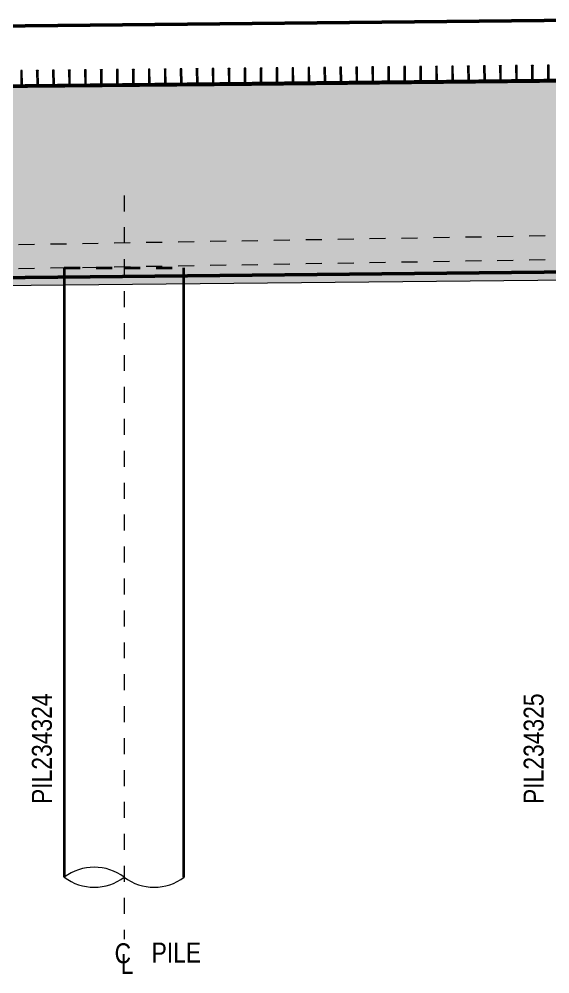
# Model space of a CAD drawing. Header units: metres. Extents: x -1691 to -1609, y 3 to 593.
# Drawn here: x -1638.86 to -1635.54, y 13.39 to 19.37 of the extents above; entities that cross this region are included whole.
import ezdxf

# ---------------------------------------------------------------- set-up
doc = ezdxf.new("R2010")
doc.units = ezdxf.units.M
doc.linetypes.add('JacobsCenter', pattern=[0.015, 0.009, -0.0015, 0.003, -0.0015])
doc.linetypes.add('JacobsDash', pattern=[0.0045, 0.003, -0.0015])
for name, color, linetype, lineweight in [('BRIDGE-ABUTMENT-CONC', 7, 'Continuous', 50), ('BRIDGE-FRAMING-LINE-18-HID', 7, 'JacobsDash', 18), ('D-BDGE', 7, 'Continuous', 13), ('D-BDGE-FLOOR', 7, 'Continuous', 50), ('D-BDGE-FNDN-LINES-18-HID', 7, 'JacobsDash', 18), ('D-BDGE-FNDN-PILE-CONC', 7, 'Continuous', 50), ('D-BDGE-FRAMING', 7, 'Continuous', 50), ('D-BDGE-LINE', 7, 'Continuous', 9), ('D-ENHA-GEN-LINE', 7, 'Continuous', 9), ('D-ENHA-TEXT-TAG', 7, 'Continuous', 18)]:
    doc.layers.add(name, color=color, linetype=linetype, lineweight=lineweight)
doc.styles.add('Arial Narrow_1', font='ARIALN.TTF', dxfattribs={"height": 0.125})

# ---------------------------------------------------------------- blocks, each defined once
blk = doc.blocks.new('01_SFO_FRP_Pile_CastInPlace_CS - CAST-IN-PLACE PILE - 0750-V3-DRG-2871072 - ABUTMENT B CONCRETE ELEVATION')
at = {"layer": 'D-BDGE-FNDN-LINES-18-HID', "lineweight": 35}
for p, q in [((-1680.3536, 17.8103), (-1680.3536, 17.7523)), ((-1680.3536, 17.8103), (-1679.9787, 17.8103)), ((-1680.3536, 17.8103), (-1679.9788, 17.8103)), ((-1679.9787, 17.8103), (-1679.6036, 17.8103)), ((-1679.9786, 17.8103), (-1679.6036, 17.8103)), ((-1679.6036, 17.7598), (-1679.6036, 17.8103))]:
    blk.add_line(p, q, dxfattribs=at)
at = {"layer": 'D-BDGE-FNDN-PILE-CONC', "lineweight": 35}
for p, q in [((-1680.3536, 17.7522), (-1680.3536, 13.9919)), ((-1679.6036, 13.9914), (-1679.6036, 17.7598))]:
    blk.add_line(p, q, dxfattribs=at)
blk = doc.blocks.new('07_STR_DPS_PermadecPanel - 07_STR_DPS_PermadecPanel-5973122-DRG-2871072 - ABUTMENT B CONCRETE ELEVATION')
at = {"layer": 'BRIDGE-FRAMING-LINE-18-HID', "color": 9, "lineweight": 13, "true_color": 0xc3c3c3}
for p, q in [((-1681.1265, 19.0414), (-1681.1165, 19.0415)), ((-1681.1265, 19.0408), (-1681.1265, 19.0414)), ((-1681.1265, 19.0414), (-1681.1265, 19.0408)), ((-1681.1165, 19.0415), (-1681.1165, 19.0409)), ((-1681.1165, 19.0415), (-1681.1165, 19.0409)), ((-1681.0265, 19.0424), (-1681.0165, 19.0425)), ((-1681.0265, 19.0418), (-1681.0265, 19.0424)), ((-1681.0265, 19.0424), (-1681.0265, 19.0418)), ((-1681.0165, 19.0425), (-1681.0165, 19.0419)), ((-1681.0165, 19.0425), (-1681.0165, 19.0419)), ((-1680.9265, 19.0434), (-1680.9165, 19.0435)), ((-1680.9265, 19.0428), (-1680.9265, 19.0434)), ((-1680.9265, 19.0434), (-1680.9265, 19.0428)), ((-1680.9165, 19.0435), (-1680.9165, 19.0429)), ((-1680.9165, 19.0435), (-1680.9165, 19.0429)), ((-1680.8265, 19.0444), (-1680.8165, 19.0445)), ((-1680.8265, 19.0438), (-1680.8265, 19.0444)), ((-1680.8265, 19.0444), (-1680.8265, 19.0438)), ((-1680.8165, 19.0445), (-1680.8166, 19.0439)), ((-1680.8165, 19.0445), (-1680.8165, 19.0439)), ((-1680.7265, 19.0454), (-1680.7266, 19.0448)), ((-1680.7265, 19.0454), (-1680.7165, 19.0455)), ((-1680.7265, 19.0448), (-1680.7265, 19.0454)), ((-1680.7165, 19.0455), (-1680.7166, 19.0449)), ((-1680.7165, 19.0455), (-1680.7165, 19.0449)), ((-1680.6265, 19.0464), (-1680.6266, 19.0458)), ((-1680.6265, 19.0464), (-1680.6165, 19.0465)), ((-1680.6265, 19.0458), (-1680.6265, 19.0464)), ((-1680.6165, 19.0465), (-1680.6166, 19.0459)), ((-1680.6165, 19.0465), (-1680.6165, 19.0459)), ((-1681.1706, 18.9479), (-1681.1256, 18.9484)), ((-1681.1706, 18.9474), (-1681.1706, 18.9479)), ((-1681.1706, 18.9479), (-1681.1706, 18.9475)), ((-1680.5705, 18.9479), (-1681.1705, 18.9419)), ((-1681.1156, 18.9485), (-1681.0256, 18.9494)), ((-1681.0156, 18.9495), (-1680.9256, 18.9504)), ((-1680.9156, 18.9505), (-1680.8256, 18.9514)), ((-1680.8156, 18.9515), (-1680.7256, 18.9524)), ((-1680.7156, 18.9525), (-1680.6256, 18.9534)), ((-1680.6156, 18.9535), (-1680.5706, 18.9539)), ((-1680.5706, 18.9539), (-1680.5706, 18.9534)), ((-1680.5706, 18.9539), (-1680.5706, 18.9533))]:
    blk.add_line(p, q, dxfattribs=at)
at = {"layer": 'D-BDGE-FRAMING', "color": 9, "lineweight": 13, "true_color": 0xc3c3c3}
for p, q in [((-1681.1165, 19.0409), (-1681.1265, 19.0408)), ((-1681.1265, 19.0408), (-1681.1256, 18.9478)), ((-1681.1156, 18.9479), (-1681.1165, 19.0409)), ((-1681.0165, 19.0419), (-1681.0265, 19.0418)), ((-1681.0265, 19.0418), (-1681.0256, 18.9488)), ((-1681.0156, 18.9489), (-1681.0165, 19.0419)), ((-1680.9165, 19.0429), (-1680.9265, 19.0428)), ((-1680.9265, 19.0428), (-1680.9256, 18.9498)), ((-1680.9156, 18.9499), (-1680.9165, 19.0429)), ((-1680.8166, 19.0439), (-1680.8265, 19.0438)), ((-1680.8265, 19.0438), (-1680.8256, 18.9508)), ((-1680.8156, 18.9509), (-1680.8166, 19.0439)), ((-1680.7166, 19.0449), (-1680.7266, 19.0448)), ((-1680.7266, 19.0448), (-1680.7256, 18.9518)), ((-1680.7156, 18.9519), (-1680.7166, 19.0449)), ((-1680.6166, 19.0459), (-1680.6266, 19.0458)), ((-1680.6266, 19.0458), (-1680.6256, 18.9528)), ((-1680.6156, 18.9529), (-1680.6166, 19.0459)), ((-1681.1256, 18.9478), (-1681.1706, 18.9473)), ((-1681.1706, 18.9473), (-1681.1705, 18.9413)), ((-1681.1705, 18.9413), (-1680.5706, 18.9473)), ((-1681.0256, 18.9488), (-1681.1156, 18.9479)), ((-1680.9256, 18.9498), (-1681.0156, 18.9489)), ((-1680.8256, 18.9508), (-1680.9156, 18.9499)), ((-1680.7256, 18.9518), (-1680.8156, 18.9509)), ((-1680.6256, 18.9528), (-1680.7156, 18.9519)), ((-1680.5706, 18.9533), (-1680.6156, 18.9529)), ((-1680.5706, 18.9473), (-1680.5706, 18.9533))]:
    blk.add_line(p, q, dxfattribs=at)
blk = doc.blocks.new('07_STR_DPS_PermadecPanel - 07_STR_DPS_PermadecPanel-V16-DRG-2871072 - ABUTMENT B CONCRETE ELEVATION')
at = {"layer": 'BRIDGE-FRAMING-LINE-18-HID', "color": 9, "lineweight": 13, "true_color": 0xc3c3c3}
for p, q in [((-1680.5265, 19.0474), (-1680.5165, 19.0475)), ((-1680.5265, 19.0468), (-1680.5265, 19.0474)), ((-1680.5265, 19.0474), (-1680.5265, 19.0468)), ((-1680.5165, 19.0475), (-1680.5165, 19.0469)), ((-1680.5165, 19.0475), (-1680.5165, 19.0469)), ((-1680.4265, 19.0484), (-1680.4165, 19.0485)), ((-1680.4265, 19.0478), (-1680.4265, 19.0484)), ((-1680.4265, 19.0484), (-1680.4265, 19.0478)), ((-1680.4165, 19.0485), (-1680.4165, 19.0479)), ((-1680.4165, 19.0485), (-1680.4165, 19.0479)), ((-1680.3265, 19.0494), (-1680.3165, 19.0495)), ((-1680.3265, 19.0488), (-1680.3265, 19.0494)), ((-1680.3265, 19.0494), (-1680.3265, 19.0488)), ((-1680.3165, 19.0495), (-1680.3165, 19.0489)), ((-1680.3165, 19.0495), (-1680.3165, 19.0489)), ((-1680.2265, 19.0504), (-1680.2165, 19.0505)), ((-1680.2265, 19.0498), (-1680.2265, 19.0504)), ((-1680.2265, 19.0504), (-1680.2265, 19.0498)), ((-1680.2165, 19.0505), (-1680.2166, 19.0499)), ((-1680.2165, 19.0505), (-1680.2165, 19.0499)), ((-1680.1265, 19.0514), (-1680.1266, 19.0508)), ((-1680.1265, 19.0514), (-1680.1165, 19.0515)), ((-1680.1265, 19.0508), (-1680.1265, 19.0514)), ((-1680.1165, 19.0515), (-1680.1166, 19.0509)), ((-1680.1165, 19.0515), (-1680.1165, 19.0509)), ((-1680.0265, 19.0524), (-1680.0266, 19.0518)), ((-1680.0265, 19.0524), (-1680.0165, 19.0525)), ((-1680.0265, 19.0518), (-1680.0265, 19.0524)), ((-1680.0165, 19.0525), (-1680.0166, 19.0519)), ((-1680.0165, 19.0525), (-1680.0165, 19.0519)), ((-1680.5706, 18.9539), (-1680.5256, 18.9544)), ((-1680.5706, 18.9534), (-1680.5706, 18.9539)), ((-1680.5706, 18.9539), (-1680.5706, 18.9533)), ((-1679.9705, 18.9539), (-1680.5705, 18.9479)), ((-1680.5156, 18.9545), (-1680.4256, 18.9554)), ((-1680.4156, 18.9555), (-1680.3256, 18.9564)), ((-1680.3156, 18.9565), (-1680.2256, 18.9574)), ((-1680.2156, 18.9575), (-1680.1256, 18.9584)), ((-1680.1156, 18.9585), (-1680.0256, 18.9594)), ((-1680.0156, 18.9595), (-1679.9706, 18.9599)), ((-1679.9706, 18.9599), (-1679.9706, 18.9595)), ((-1679.9706, 18.9599), (-1679.9706, 18.9593))]:
    blk.add_line(p, q, dxfattribs=at)
at = {"layer": 'D-BDGE-FRAMING', "color": 9, "lineweight": 13, "true_color": 0xc3c3c3}
for p, q in [((-1680.5165, 19.0469), (-1680.5265, 19.0468)), ((-1680.5265, 19.0468), (-1680.5256, 18.9538)), ((-1680.5156, 18.9539), (-1680.5165, 19.0469)), ((-1680.4165, 19.0479), (-1680.4265, 19.0478)), ((-1680.4265, 19.0478), (-1680.4256, 18.9548)), ((-1680.4156, 18.9549), (-1680.4165, 19.0479)), ((-1680.3165, 19.0489), (-1680.3265, 19.0488)), ((-1680.3265, 19.0488), (-1680.3256, 18.9558)), ((-1680.3156, 18.9559), (-1680.3165, 19.0489)), ((-1680.2166, 19.0499), (-1680.2265, 19.0498)), ((-1680.2265, 19.0498), (-1680.2256, 18.9568)), ((-1680.2156, 18.9569), (-1680.2166, 19.0499)), ((-1680.1166, 19.0509), (-1680.1266, 19.0508)), ((-1680.1266, 19.0508), (-1680.1256, 18.9578)), ((-1680.1156, 18.9579), (-1680.1166, 19.0509)), ((-1680.0166, 19.0519), (-1680.0266, 19.0518)), ((-1680.0266, 19.0518), (-1680.0256, 18.9588)), ((-1680.0156, 18.9589), (-1680.0166, 19.0519)), ((-1680.5256, 18.9538), (-1680.5706, 18.9533)), ((-1680.5706, 18.9533), (-1680.5705, 18.9473)), ((-1680.5705, 18.9473), (-1679.9706, 18.9533)), ((-1680.4256, 18.9548), (-1680.5156, 18.9539)), ((-1680.3256, 18.9558), (-1680.4156, 18.9549)), ((-1680.2256, 18.9568), (-1680.3156, 18.9559)), ((-1680.1256, 18.9578), (-1680.2156, 18.9569)), ((-1680.0256, 18.9588), (-1680.1156, 18.9579)), ((-1679.9706, 18.9593), (-1680.0156, 18.9589)), ((-1679.9706, 18.9533), (-1679.9706, 18.9593))]:
    blk.add_line(p, q, dxfattribs=at)
blk = doc.blocks.new('07_STR_DPS_PermadecPanel - 07_STR_DPS_PermadecPanel-5973123-DRG-2871072 - ABUTMENT B CONCRETE ELEVATION')
at = {"layer": 'BRIDGE-FRAMING-LINE-18-HID', "color": 9, "lineweight": 13, "true_color": 0xc3c3c3}
for p, q in [((-1679.9265, 19.0535), (-1679.9165, 19.0536)), ((-1679.9265, 19.0529), (-1679.9265, 19.0535)), ((-1679.9265, 19.0535), (-1679.9265, 19.0529)), ((-1679.9165, 19.0536), (-1679.9165, 19.053)), ((-1679.9165, 19.0536), (-1679.9165, 19.053)), ((-1679.8265, 19.0545), (-1679.8165, 19.0546)), ((-1679.8265, 19.0539), (-1679.8265, 19.0545)), ((-1679.8265, 19.0545), (-1679.8265, 19.0539)), ((-1679.8165, 19.0546), (-1679.8165, 19.054)), ((-1679.8165, 19.0546), (-1679.8165, 19.054)), ((-1679.7265, 19.0555), (-1679.7165, 19.0556)), ((-1679.7265, 19.0549), (-1679.7265, 19.0555)), ((-1679.7265, 19.0555), (-1679.7265, 19.0549)), ((-1679.7165, 19.0556), (-1679.7165, 19.055)), ((-1679.7165, 19.0556), (-1679.7165, 19.055)), ((-1679.6265, 19.0565), (-1679.6165, 19.0566)), ((-1679.6265, 19.0559), (-1679.6265, 19.0565)), ((-1679.6265, 19.0565), (-1679.6265, 19.0559)), ((-1679.6165, 19.0566), (-1679.6166, 19.056)), ((-1679.6165, 19.0566), (-1679.6165, 19.056)), ((-1679.5265, 19.0575), (-1679.5266, 19.0569)), ((-1679.5265, 19.0575), (-1679.5165, 19.0576)), ((-1679.5265, 19.0569), (-1679.5265, 19.0575)), ((-1679.5165, 19.0576), (-1679.5166, 19.057)), ((-1679.5165, 19.0576), (-1679.5165, 19.057)), ((-1679.4265, 19.0585), (-1679.4266, 19.0579)), ((-1679.4265, 19.0585), (-1679.4165, 19.0586)), ((-1679.4265, 19.0579), (-1679.4265, 19.0585)), ((-1679.4165, 19.0586), (-1679.4166, 19.058)), ((-1679.4165, 19.0586), (-1679.4165, 19.058)), ((-1679.9156, 18.9606), (-1679.8256, 18.9615)), ((-1679.8156, 18.9616), (-1679.7256, 18.9625)), ((-1679.7156, 18.9626), (-1679.6256, 18.9635)), ((-1679.6156, 18.9636), (-1679.5256, 18.9645)), ((-1679.5156, 18.9646), (-1679.4256, 18.9655)), ((-1679.4156, 18.9656), (-1679.3706, 18.966)), ((-1679.3706, 18.966), (-1679.3706, 18.9655)), ((-1679.3706, 18.966), (-1679.3706, 18.9654)), ((-1679.9706, 18.96), (-1679.9256, 18.9605)), ((-1679.9706, 18.9595), (-1679.9706, 18.96)), ((-1679.9706, 18.96), (-1679.9706, 18.9594)), ((-1679.9706, 18.9594), (-1679.9706, 18.9594)), ((-1679.3705, 18.96), (-1679.9705, 18.954))]:
    blk.add_line(p, q, dxfattribs=at)
at = {"layer": 'D-BDGE-FRAMING', "color": 9, "lineweight": 13, "true_color": 0xc3c3c3}
for p, q in [((-1679.9165, 19.053), (-1679.9265, 19.0529)), ((-1679.9265, 19.0529), (-1679.9256, 18.9599)), ((-1679.9156, 18.96), (-1679.9165, 19.053)), ((-1679.8165, 19.054), (-1679.8265, 19.0539)), ((-1679.8265, 19.0539), (-1679.8256, 18.9609)), ((-1679.8156, 18.961), (-1679.8165, 19.054)), ((-1679.7165, 19.055), (-1679.7265, 19.0549)), ((-1679.7265, 19.0549), (-1679.7256, 18.9619)), ((-1679.7156, 18.962), (-1679.7165, 19.055)), ((-1679.6166, 19.056), (-1679.6265, 19.0559)), ((-1679.6265, 19.0559), (-1679.6256, 18.9629)), ((-1679.6156, 18.963), (-1679.6166, 19.056)), ((-1679.5166, 19.057), (-1679.5266, 19.0569)), ((-1679.5266, 19.0569), (-1679.5256, 18.9639)), ((-1679.5156, 18.964), (-1679.5166, 19.057)), ((-1679.4166, 19.058), (-1679.4266, 19.0579)), ((-1679.4266, 19.0579), (-1679.4256, 18.9649)), ((-1679.4156, 18.965), (-1679.4166, 19.058)), ((-1679.7256, 18.9619), (-1679.8156, 18.961)), ((-1679.6256, 18.9629), (-1679.7156, 18.962)), ((-1679.5256, 18.9639), (-1679.6156, 18.963)), ((-1679.4256, 18.9649), (-1679.5156, 18.964)), ((-1679.3706, 18.9654), (-1679.4156, 18.965)), ((-1679.3706, 18.9594), (-1679.3706, 18.9654)), ((-1679.9256, 18.9599), (-1679.9706, 18.9594)), ((-1679.9706, 18.9593), (-1679.9705, 18.9534)), ((-1679.9705, 18.9534), (-1679.3706, 18.9594)), ((-1679.8256, 18.9609), (-1679.9156, 18.96))]:
    blk.add_line(p, q, dxfattribs=at)
blk = doc.blocks.new('07_STR_DPS_PermadecPanel - 07_STR_DPS_PermadecPanel-5973124-DRG-2871072 - ABUTMENT B CONCRETE ELEVATION')
at = {"layer": 'BRIDGE-FRAMING-LINE-18-HID', "color": 9, "lineweight": 13, "true_color": 0xc3c3c3}
for p, q in [((-1679.3265, 19.0595), (-1679.3165, 19.0596)), ((-1679.3265, 19.0589), (-1679.3265, 19.0595)), ((-1679.3265, 19.0595), (-1679.3265, 19.0589)), ((-1679.3165, 19.0596), (-1679.3165, 19.059)), ((-1679.3165, 19.0596), (-1679.3165, 19.059)), ((-1679.2265, 19.0605), (-1679.2165, 19.0606)), ((-1679.2265, 19.0599), (-1679.2265, 19.0605)), ((-1679.2265, 19.0605), (-1679.2265, 19.0599)), ((-1679.2165, 19.0606), (-1679.2165, 19.06)), ((-1679.2165, 19.0606), (-1679.2165, 19.06)), ((-1679.1265, 19.0615), (-1679.1165, 19.0616)), ((-1679.1265, 19.0609), (-1679.1265, 19.0615)), ((-1679.1265, 19.0615), (-1679.1265, 19.0609)), ((-1679.1165, 19.0616), (-1679.1165, 19.061)), ((-1679.1165, 19.0616), (-1679.1165, 19.061)), ((-1679.0265, 19.0625), (-1679.0165, 19.0626)), ((-1679.0265, 19.0619), (-1679.0265, 19.0625)), ((-1679.0265, 19.0625), (-1679.0265, 19.0619)), ((-1679.0165, 19.0626), (-1679.0166, 19.062)), ((-1679.0165, 19.0626), (-1679.0165, 19.062)), ((-1678.9265, 19.0635), (-1678.9266, 19.0629)), ((-1678.9265, 19.0635), (-1678.9165, 19.0636)), ((-1678.9265, 19.0629), (-1678.9265, 19.0635)), ((-1678.9165, 19.0636), (-1678.9166, 19.063)), ((-1678.9165, 19.0636), (-1678.9165, 19.063)), ((-1678.8265, 19.0645), (-1678.8266, 19.0639)), ((-1678.8265, 19.0645), (-1678.8165, 19.0646)), ((-1678.8265, 19.0639), (-1678.8265, 19.0645)), ((-1678.8165, 19.0646), (-1678.8166, 19.064)), ((-1678.8165, 19.0646), (-1678.8165, 19.064)), ((-1679.3706, 18.966), (-1679.3256, 18.9665)), ((-1679.3706, 18.9655), (-1679.3706, 18.966)), ((-1679.3706, 18.966), (-1679.3706, 18.9654)), ((-1678.7705, 18.966), (-1679.3705, 18.96)), ((-1679.3156, 18.9666), (-1679.2256, 18.9675)), ((-1679.2156, 18.9676), (-1679.1256, 18.9685)), ((-1679.1156, 18.9686), (-1679.0256, 18.9695)), ((-1679.0156, 18.9696), (-1678.9256, 18.9705)), ((-1678.9156, 18.9706), (-1678.8256, 18.9715)), ((-1678.8156, 18.9716), (-1678.7706, 18.972)), ((-1678.7706, 18.972), (-1678.7706, 18.9715)), ((-1678.7706, 18.972), (-1678.7706, 18.9714))]:
    blk.add_line(p, q, dxfattribs=at)
at = {"layer": 'D-BDGE-FRAMING', "color": 9, "lineweight": 13, "true_color": 0xc3c3c3}
for p, q in [((-1679.3165, 19.059), (-1679.3265, 19.0589)), ((-1679.3265, 19.0589), (-1679.3256, 18.9659)), ((-1679.3156, 18.966), (-1679.3165, 19.059)), ((-1679.2165, 19.06), (-1679.2265, 19.0599)), ((-1679.2265, 19.0599), (-1679.2256, 18.9669)), ((-1679.2156, 18.967), (-1679.2165, 19.06)), ((-1679.1165, 19.061), (-1679.1265, 19.0609)), ((-1679.1265, 19.0609), (-1679.1256, 18.9679)), ((-1679.1156, 18.968), (-1679.1165, 19.061)), ((-1679.0166, 19.062), (-1679.0265, 19.0619)), ((-1679.0265, 19.0619), (-1679.0256, 18.9689)), ((-1679.0156, 18.969), (-1679.0166, 19.062)), ((-1678.9166, 19.063), (-1678.9266, 19.0629)), ((-1678.9266, 19.0629), (-1678.9256, 18.9699)), ((-1678.9156, 18.97), (-1678.9166, 19.063)), ((-1678.8166, 19.064), (-1678.8266, 19.0639)), ((-1678.8266, 19.0639), (-1678.8256, 18.9709)), ((-1678.8156, 18.971), (-1678.8166, 19.064)), ((-1679.3256, 18.9659), (-1679.3706, 18.9654)), ((-1679.3706, 18.9654), (-1679.3705, 18.9594)), ((-1679.3705, 18.9594), (-1678.7706, 18.9654)), ((-1679.2256, 18.9669), (-1679.3156, 18.966)), ((-1679.1256, 18.9679), (-1679.2156, 18.967)), ((-1679.0256, 18.9689), (-1679.1156, 18.968)), ((-1678.9256, 18.9699), (-1679.0156, 18.969)), ((-1678.8256, 18.9709), (-1678.9156, 18.97)), ((-1678.7706, 18.9714), (-1678.8156, 18.971)), ((-1678.7706, 18.9654), (-1678.7706, 18.9714))]:
    blk.add_line(p, q, dxfattribs=at)
blk = doc.blocks.new('07_STR_DPS_PermadecPanel - 07_STR_DPS_PermadecPanel-V17-DRG-2871072 - ABUTMENT B CONCRETE ELEVATION')
at = {"layer": 'BRIDGE-FRAMING-LINE-18-HID', "color": 9, "lineweight": 13, "true_color": 0xc3c3c3}
for p, q in [((-1678.7265, 19.0655), (-1678.7165, 19.0656)), ((-1678.7265, 19.0649), (-1678.7265, 19.0655)), ((-1678.7265, 19.0655), (-1678.7265, 19.0649)), ((-1678.7165, 19.0656), (-1678.7165, 19.065)), ((-1678.7165, 19.0656), (-1678.7165, 19.065)), ((-1678.6265, 19.0665), (-1678.6165, 19.0666)), ((-1678.6265, 19.0659), (-1678.6265, 19.0665)), ((-1678.6265, 19.0665), (-1678.6265, 19.0659)), ((-1678.6165, 19.0666), (-1678.6165, 19.066)), ((-1678.6165, 19.0666), (-1678.6165, 19.066)), ((-1678.5265, 19.0675), (-1678.5165, 19.0676)), ((-1678.5265, 19.0669), (-1678.5265, 19.0675)), ((-1678.5265, 19.0675), (-1678.5265, 19.0669)), ((-1678.5165, 19.0676), (-1678.5165, 19.067)), ((-1678.5165, 19.0676), (-1678.5165, 19.067)), ((-1678.4265, 19.0685), (-1678.4165, 19.0686)), ((-1678.4265, 19.0679), (-1678.4265, 19.0685)), ((-1678.4265, 19.0685), (-1678.4265, 19.0679)), ((-1678.4165, 19.0686), (-1678.4166, 19.068)), ((-1678.4165, 19.0686), (-1678.4165, 19.068)), ((-1678.3265, 19.0695), (-1678.3266, 19.0689)), ((-1678.3265, 19.0695), (-1678.3165, 19.0696)), ((-1678.3265, 19.0689), (-1678.3265, 19.0695)), ((-1678.3165, 19.0696), (-1678.3166, 19.069)), ((-1678.3165, 19.0696), (-1678.3165, 19.069)), ((-1678.2265, 19.0705), (-1678.2266, 19.0699)), ((-1678.2265, 19.0705), (-1678.2165, 19.0706)), ((-1678.2265, 19.0699), (-1678.2265, 19.0705)), ((-1678.2165, 19.0706), (-1678.2166, 19.07)), ((-1678.2165, 19.0706), (-1678.2165, 19.07)), ((-1678.7706, 18.972), (-1678.7256, 18.9725)), ((-1678.7706, 18.9715), (-1678.7706, 18.972)), ((-1678.7706, 18.972), (-1678.7706, 18.9714)), ((-1678.1705, 18.972), (-1678.7705, 18.966)), ((-1678.7156, 18.9726), (-1678.6256, 18.9735)), ((-1678.6156, 18.9736), (-1678.5256, 18.9745)), ((-1678.5156, 18.9746), (-1678.4256, 18.9755)), ((-1678.4156, 18.9756), (-1678.3256, 18.9765)), ((-1678.3156, 18.9766), (-1678.2256, 18.9775)), ((-1678.2156, 18.9776), (-1678.1706, 18.978)), ((-1678.1706, 18.978), (-1678.1706, 18.9775)), ((-1678.1706, 18.978), (-1678.1706, 18.9774))]:
    blk.add_line(p, q, dxfattribs=at)
at = {"layer": 'D-BDGE-FRAMING', "color": 9, "lineweight": 13, "true_color": 0xc3c3c3}
for p, q in [((-1678.7165, 19.065), (-1678.7265, 19.0649)), ((-1678.7265, 19.0649), (-1678.7256, 18.9719)), ((-1678.7156, 18.972), (-1678.7165, 19.065)), ((-1678.6165, 19.066), (-1678.6265, 19.0659)), ((-1678.6265, 19.0659), (-1678.6256, 18.9729)), ((-1678.6156, 18.973), (-1678.6165, 19.066)), ((-1678.5165, 19.067), (-1678.5265, 19.0669)), ((-1678.5265, 19.0669), (-1678.5256, 18.9739)), ((-1678.5156, 18.974), (-1678.5165, 19.067)), ((-1678.4166, 19.068), (-1678.4265, 19.0679)), ((-1678.4265, 19.0679), (-1678.4256, 18.9749)), ((-1678.4156, 18.975), (-1678.4166, 19.068)), ((-1678.3166, 19.069), (-1678.3266, 19.0689)), ((-1678.3266, 19.0689), (-1678.3256, 18.9759)), ((-1678.3156, 18.976), (-1678.3166, 19.069)), ((-1678.2166, 19.07), (-1678.2266, 19.0699)), ((-1678.2266, 19.0699), (-1678.2256, 18.9769)), ((-1678.2156, 18.977), (-1678.2166, 19.07)), ((-1678.7256, 18.9719), (-1678.7706, 18.9714)), ((-1678.7706, 18.9714), (-1678.7705, 18.9654)), ((-1678.7705, 18.9654), (-1678.1706, 18.9714)), ((-1678.6256, 18.9729), (-1678.7156, 18.972)), ((-1678.5256, 18.9739), (-1678.6156, 18.973)), ((-1678.4256, 18.9749), (-1678.5156, 18.974)), ((-1678.3256, 18.9759), (-1678.4156, 18.975)), ((-1678.2256, 18.9769), (-1678.3156, 18.976)), ((-1678.1706, 18.9774), (-1678.2156, 18.977)), ((-1678.1706, 18.9714), (-1678.1706, 18.9774))]:
    blk.add_line(p, q, dxfattribs=at)
blk = doc.blocks.new('07_STR_DPS_PermadecPanel - 07_STR_DPS_PermadecPanel-V18-DRG-2871072 - ABUTMENT B CONCRETE ELEVATION')
at = {"layer": 'BRIDGE-FRAMING-LINE-18-HID', "color": 9, "lineweight": 13, "true_color": 0xc3c3c3}
for p, q in [((-1678.1265, 19.0715), (-1678.1165, 19.0716)), ((-1678.1265, 19.0709), (-1678.1265, 19.0715)), ((-1678.1265, 19.0715), (-1678.1265, 19.0709)), ((-1678.1165, 19.0716), (-1678.1165, 19.071)), ((-1678.1165, 19.0716), (-1678.1165, 19.071)), ((-1678.0265, 19.0725), (-1678.0165, 19.0726)), ((-1678.0265, 19.0719), (-1678.0265, 19.0725)), ((-1678.0265, 19.0725), (-1678.0265, 19.0719)), ((-1678.0165, 19.0726), (-1678.0165, 19.072)), ((-1678.0165, 19.0726), (-1678.0165, 19.072)), ((-1677.9265, 19.0735), (-1677.9165, 19.0736)), ((-1677.9265, 19.0729), (-1677.9265, 19.0735)), ((-1677.9265, 19.0735), (-1677.9265, 19.0729)), ((-1677.9165, 19.0736), (-1677.9165, 19.073)), ((-1677.9165, 19.0736), (-1677.9165, 19.073)), ((-1677.8265, 19.0745), (-1677.8165, 19.0746)), ((-1677.8265, 19.0739), (-1677.8265, 19.0745)), ((-1677.8265, 19.0745), (-1677.8265, 19.0739)), ((-1677.8165, 19.0746), (-1677.8166, 19.074)), ((-1677.8165, 19.0746), (-1677.8165, 19.074)), ((-1677.7265, 19.0755), (-1677.7266, 19.0749)), ((-1677.7265, 19.0755), (-1677.7165, 19.0756)), ((-1677.7265, 19.0749), (-1677.7265, 19.0755)), ((-1677.7165, 19.0756), (-1677.7166, 19.075)), ((-1677.7165, 19.0756), (-1677.7165, 19.075)), ((-1677.6265, 19.0765), (-1677.6266, 19.0759)), ((-1677.6265, 19.0765), (-1677.6165, 19.0766)), ((-1677.6265, 19.0759), (-1677.6265, 19.0765)), ((-1677.6165, 19.0766), (-1677.6166, 19.076)), ((-1677.6165, 19.0766), (-1677.6165, 19.076)), ((-1678.1706, 18.978), (-1678.1256, 18.9785)), ((-1678.1706, 18.9775), (-1678.1706, 18.978)), ((-1678.1706, 18.978), (-1678.1706, 18.9774)), ((-1677.5705, 18.978), (-1678.1705, 18.972)), ((-1678.1156, 18.9786), (-1678.0256, 18.9795)), ((-1678.0156, 18.9796), (-1677.9256, 18.9805)), ((-1677.9156, 18.9806), (-1677.8256, 18.9815)), ((-1677.8156, 18.9816), (-1677.7256, 18.9825)), ((-1677.7156, 18.9826), (-1677.6256, 18.9835)), ((-1677.6156, 18.9836), (-1677.5706, 18.984)), ((-1677.5706, 18.984), (-1677.5706, 18.9834)), ((-1677.5706, 18.984), (-1677.5706, 18.9834))]:
    blk.add_line(p, q, dxfattribs=at)
at = {"layer": 'D-BDGE-FRAMING', "color": 9, "lineweight": 13, "true_color": 0xc3c3c3}
for p, q in [((-1678.1165, 19.071), (-1678.1265, 19.0709)), ((-1678.1265, 19.0709), (-1678.1256, 18.9779)), ((-1678.1156, 18.978), (-1678.1165, 19.071)), ((-1678.0165, 19.072), (-1678.0265, 19.0719)), ((-1678.0265, 19.0719), (-1678.0256, 18.9789)), ((-1678.0156, 18.979), (-1678.0165, 19.072)), ((-1677.9165, 19.073), (-1677.9265, 19.0729)), ((-1677.9265, 19.0729), (-1677.9256, 18.9799)), ((-1677.9156, 18.98), (-1677.9165, 19.073)), ((-1677.8166, 19.074), (-1677.8265, 19.0739)), ((-1677.8265, 19.0739), (-1677.8256, 18.9809)), ((-1677.8156, 18.981), (-1677.8166, 19.074)), ((-1677.7166, 19.075), (-1677.7266, 19.0749)), ((-1677.7266, 19.0749), (-1677.7256, 18.9819)), ((-1677.7156, 18.982), (-1677.7166, 19.075)), ((-1677.6166, 19.076), (-1677.6266, 19.0759)), ((-1677.6266, 19.0759), (-1677.6256, 18.9829)), ((-1677.6156, 18.983), (-1677.6166, 19.076)), ((-1678.1256, 18.9779), (-1678.1706, 18.9774)), ((-1678.1706, 18.9774), (-1678.1705, 18.9714)), ((-1678.1705, 18.9714), (-1677.5706, 18.9774)), ((-1678.0256, 18.9789), (-1678.1156, 18.978)), ((-1677.9256, 18.9799), (-1678.0156, 18.979)), ((-1677.8256, 18.9809), (-1677.9156, 18.98)), ((-1677.7256, 18.9819), (-1677.8156, 18.981)), ((-1677.6256, 18.9829), (-1677.7156, 18.982)), ((-1677.5706, 18.9834), (-1677.6156, 18.983)), ((-1677.5706, 18.9774), (-1677.5706, 18.9834))]:
    blk.add_line(p, q, dxfattribs=at)
blk = doc.blocks.new('07_STR_DPS_PermadecPanel - 07_STR_DPS_PermadecPanel-5973125-DRG-2871072 - ABUTMENT B CONCRETE ELEVATION')
at = {"layer": 'BRIDGE-FRAMING-LINE-18-HID', "color": 9, "lineweight": 13, "true_color": 0xc3c3c3}
for p, q in [((-1677.1265, 19.0815), (-1677.1266, 19.0809)), ((-1677.1265, 19.0815), (-1677.1165, 19.0816)), ((-1677.1265, 19.0809), (-1677.1265, 19.0815)), ((-1677.1165, 19.0816), (-1677.1166, 19.081)), ((-1677.1165, 19.0816), (-1677.1165, 19.081)), ((-1677.0265, 19.0825), (-1677.0266, 19.0819)), ((-1677.0265, 19.0825), (-1677.0165, 19.0826)), ((-1677.0265, 19.0819), (-1677.0265, 19.0825)), ((-1677.0165, 19.0826), (-1677.0166, 19.082)), ((-1677.0165, 19.0826), (-1677.0165, 19.082)), ((-1677.5265, 19.0775), (-1677.5165, 19.0776)), ((-1677.5265, 19.0769), (-1677.5265, 19.0775)), ((-1677.5265, 19.0775), (-1677.5265, 19.0769)), ((-1677.5165, 19.0776), (-1677.5165, 19.077)), ((-1677.5165, 19.0776), (-1677.5165, 19.077)), ((-1677.4265, 19.0785), (-1677.4165, 19.0786)), ((-1677.4265, 19.0779), (-1677.4265, 19.0785)), ((-1677.4265, 19.0785), (-1677.4265, 19.0779)), ((-1677.4165, 19.0786), (-1677.4165, 19.078)), ((-1677.4165, 19.0786), (-1677.4165, 19.078)), ((-1677.3265, 19.0795), (-1677.3165, 19.0796)), ((-1677.3265, 19.0789), (-1677.3265, 19.0795)), ((-1677.3265, 19.0795), (-1677.3265, 19.0789)), ((-1677.3165, 19.0796), (-1677.3165, 19.079)), ((-1677.3165, 19.0796), (-1677.3165, 19.079)), ((-1677.2265, 19.0805), (-1677.2165, 19.0806)), ((-1677.2265, 19.0799), (-1677.2265, 19.0805)), ((-1677.2265, 19.0805), (-1677.2265, 19.0799)), ((-1677.2165, 19.0806), (-1677.2166, 19.08)), ((-1677.2165, 19.0806), (-1677.2165, 19.08)), ((-1677.5706, 18.984), (-1677.5256, 18.9845)), ((-1677.5706, 18.9834), (-1677.5706, 18.984)), ((-1677.5706, 18.984), (-1677.5706, 18.9834)), ((-1676.9705, 18.984), (-1677.5705, 18.978)), ((-1677.5156, 18.9846), (-1677.4256, 18.9855)), ((-1677.4156, 18.9856), (-1677.3256, 18.9865)), ((-1677.3156, 18.9866), (-1677.2256, 18.9875)), ((-1677.2156, 18.9876), (-1677.1256, 18.9885)), ((-1677.1156, 18.9886), (-1677.0256, 18.9895)), ((-1677.0156, 18.9896), (-1676.9706, 18.99)), ((-1676.9706, 18.99), (-1676.9706, 18.9895)), ((-1676.9706, 18.99), (-1676.9706, 18.9894))]:
    blk.add_line(p, q, dxfattribs=at)
at = {"layer": 'D-BDGE-FRAMING', "color": 9, "lineweight": 13, "true_color": 0xc3c3c3}
for p, q in [((-1677.1166, 19.081), (-1677.1266, 19.0809)), ((-1677.1156, 18.988), (-1677.1166, 19.081)), ((-1677.0166, 19.082), (-1677.0266, 19.0819)), ((-1677.0266, 19.0819), (-1677.0256, 18.9889)), ((-1677.0156, 18.989), (-1677.0166, 19.082)), ((-1677.5165, 19.077), (-1677.5265, 19.0769)), ((-1677.5265, 19.0769), (-1677.5256, 18.9839)), ((-1677.5156, 18.984), (-1677.5165, 19.077)), ((-1677.4165, 19.078), (-1677.4265, 19.0779)), ((-1677.4265, 19.0779), (-1677.4256, 18.9849)), ((-1677.4156, 18.985), (-1677.4165, 19.078)), ((-1677.3165, 19.079), (-1677.3265, 19.0789)), ((-1677.3265, 19.0789), (-1677.3256, 18.9859)), ((-1677.3156, 18.986), (-1677.3165, 19.079)), ((-1677.2166, 19.08), (-1677.2265, 19.0799)), ((-1677.2265, 19.0799), (-1677.2256, 18.9869)), ((-1677.2156, 18.987), (-1677.2166, 19.08)), ((-1677.1266, 19.0809), (-1677.1256, 18.9879)), ((-1677.5256, 18.9839), (-1677.5706, 18.9834)), ((-1677.5706, 18.9834), (-1677.5705, 18.9774)), ((-1677.5705, 18.9774), (-1676.9706, 18.9834)), ((-1677.4256, 18.9849), (-1677.5156, 18.984)), ((-1677.3256, 18.9859), (-1677.4156, 18.985)), ((-1677.2256, 18.9869), (-1677.3156, 18.986)), ((-1677.1256, 18.9879), (-1677.2156, 18.987)), ((-1677.0256, 18.9889), (-1677.1156, 18.988)), ((-1676.9706, 18.9894), (-1677.0156, 18.989)), ((-1676.9706, 18.9834), (-1676.9706, 18.9894))]:
    blk.add_line(p, q, dxfattribs=at)
blk = doc.blocks.new('CS_DET_Pile-Column_BreakLine - CS_Tubular BreakLine-5488458-DRG-2871072 - ABUTMENT B CONCRETE ELEVATION')
at = {"layer": 'D-BDGE-LINE', "lineweight": 18}
for centre, start, end in [((-1683.2457, 13.7433), 52.95733, 127.04267), ((-1683.2457, 14.2405), 232.95733, 307.04267), ((-1682.8704, 14.2405), 232.95733, 307.04267)]:
    blk.add_arc(centre, 0.3115, start, end, dxfattribs=at)
blk = doc.blocks.new('CS_Annot_Centreline Symbol1 - CS_Annot_Centreline Symbol 2-5308920-DRG-2871072 - ABUTMENT B CONCRETE ELEVATION')
at = {"layer": 'D-ENHA-GEN-LINE', "char_height": 0.125, "attachment_point": 1, "style": 'Arial Narrow_1'}
for s, insert, width in [('C  ', (-1688.4584, 13.5781), 0.220464), ('L', (-1688.4194, 13.5114), 0.096202)]:
    blk.add_mtext(s, dxfattribs=dict(at, insert=insert, width=width))

msp = doc.modelspace()

# ---------------------------------------------------------------- hatches: boundary and pattern name
at = {"layer": 'BRIDGE-ABUTMENT-CONC', "true_color": 0xc0c0c0}
msp.add_hatch(color=9, dxfattribs=at).paths.add_polyline_path([(-1647.2167, 17.6654), (-1634.5985, 17.7922), (-1634.5985, 18.9892), (-1647.2167, 18.863), (-1647.2167, 18.3706)])
at = {"layer": 'D-BDGE-LINE'}
h = msp.add_hatch(dxfattribs=at)
h.set_pattern_fill('FP_3', color=256, style=0, pattern_type=2)
h.set_pattern_definition([(0, (-1629.78706, 18.093), (0.4064, 0.1016), [0.01676, -0.28804, 0.01676, -0.28804, -1.626]), (0, (-1629.78706, 18.093), (0.4064, 0.1016), [-0.6096, 0.01676, -0.59284, 0.01676, -0.28804, -0.7112]), (0, (-1629.78706, 18.093), (0.4064, 0.1016), [-1.524, 0.01676, -0.18644, 0.01676, -0.49124]), (120, (-1629.63506, 18.144), (-0.2911882, 0.3011527), [0.01676, -0.28804, 0.01676, -0.28804, -1.626]), (120, (-1629.63506, 18.144), (-0.2911882, 0.3011527), [-0.6096, 0.01676, -0.59284, 0.01676, -0.28804, -0.7112]), (120, (-1629.63506, 18.144), (-0.2911882, 0.3011527), [-1.524, 0.01676, -0.18644, 0.01676, -0.49124]), (240, (-1629.58406, 18.347), (-0.1152118, -0.4027527), [0.01676, -0.28804, 0.01676, -0.28804, -1.626]), (240, (-1629.58406, 18.347), (-0.1152118, -0.4027527), [-0.6096, 0.01676, -0.59284, 0.01676, -0.28804, -0.7112]), (240, (-1629.58406, 18.347), (-0.1152118, -0.4027527), [-1.524, 0.01676, -0.18644, 0.01676, -0.49124])])
h.paths.add_polyline_path([(-1647.2167, 17.6154), (-1631.3722, 17.7745), (-1631.2729, 17.8758), (-1628.8141, 17.9003), (-1628.713, 17.8015), (-1624.1341, 17.8472), (-1616.1774, 17.7681), (-1615.9508, 17.9903), (-1615.092, 17.9818), (-1614.8693, 17.7545), (-1612.2014, 17.728), (-1612.2014, 17.778), (-1612.2079, 17.778), (-1612.2081, 17.777), (-1614.843, 17.8035), (-1614.8431, 17.8043), (-1614.8481, 17.8043), (-1615.0708, 18.0315), (-1615.971, 18.0405), (-1616.1976, 17.8183), (-1616.2024, 17.8183), (-1616.2032, 17.8171), (-1624.1431, 17.8969), (-1628.6931, 17.8517), (-1628.794, 17.9503), (-1631.2928, 17.9251), (-1631.3918, 17.8243), (-1647.2167, 17.6654)])

# ---------------------------------------------------------------- linework, layer by layer
at = {"layer": 'BRIDGE-ABUTMENT-CONC'}
msp.add_line((-1634.5985, 17.7922), (-1647.2167, 17.6654), dxfattribs=at)
at = {"layer": 'D-BDGE', "lineweight": 50}
for p, q in [((-1634.5985, 18.9923), (-1647.2167, 18.8655)), ((-1647.1109, 18.8665), (-1634.5982, 18.9923))]:
    msp.add_line(p, q, dxfattribs=at)
at = {"layer": 'D-BDGE', "linetype": 'JacobsCenter', "lineweight": 18}
msp.add_line((-1638.2028, 18.2634), (-1638.2028, 13.6034), dxfattribs=at)
at = {"layer": 'D-BDGE', "color": 143, "linetype": 'JacobsDash', "lineweight": 18, "true_color": 0x78aac8}
for p, q in [((-1648.6629, 17.7911), (-1624.1268, 18.2039)), ((-1648.6629, 17.6411), (-1624.1278, 18.0538))]:
    msp.add_line(p, q, dxfattribs=at)
at = {"layer": 'D-BDGE', "lineweight": 18}
for p, q in [((-1634.6906, 17.7913), (-1647.2167, 17.6654)), ((-1647.2167, 17.6154), (-1634.6901, 17.7413))]:
    msp.add_line(p, q, dxfattribs=at)
at = {"layer": 'D-BDGE', "lineweight": 50, "flags": 128}
msp.add_lwpolyline([(-1647.2302, 18.863), (-1645.8266, 18.8771), (-1644.4231, 18.8911), (-1643.0195, 18.9051), (-1641.616, 18.9191), (-1640.2124, 18.9331), (-1638.8089, 18.9471), (-1637.4053, 18.9612), (-1636.0018, 18.9752), (-1634.5982, 18.9892)], dxfattribs=at)
at = {"layer": 'D-BDGE-FLOOR', "color": 252, "true_color": 0x888888}
msp.add_line((-1647.1119, 19.243), (-1634.598, 19.3679), dxfattribs=at)
at = {"layer": 'D-BDGE-FLOOR', "color": 252, "lineweight": 18, "true_color": 0x888888, "flags": 128}
msp.add_lwpolyline([(-1634.5982, 19.3642), (-1636.0018, 19.3502), (-1637.4053, 19.3362), (-1638.8089, 19.3221), (-1640.2124, 19.3081), (-1641.616, 19.2941), (-1643.0195, 19.2801), (-1644.4231, 19.2661), (-1645.8266, 19.2521), (-1647.2302, 19.238)], dxfattribs=at)

# ---------------------------------------------------------------- block references
at = {"layer": 'BRIDGE-FRAMING-LINE-18-HID', "color": 9, "lineweight": 13, "true_color": 0xc3c3c3}
for name in ['07_STR_DPS_PermadecPanel - 07_STR_DPS_PermadecPanel-5973125-DRG-2871072 - ABUTMENT B CONCRETE ELEVATION', '07_STR_DPS_PermadecPanel - 07_STR_DPS_PermadecPanel-5973122-DRG-2871072 - ABUTMENT B CONCRETE ELEVATION', '07_STR_DPS_PermadecPanel - 07_STR_DPS_PermadecPanel-V16-DRG-2871072 - ABUTMENT B CONCRETE ELEVATION', '07_STR_DPS_PermadecPanel - 07_STR_DPS_PermadecPanel-5973123-DRG-2871072 - ABUTMENT B CONCRETE ELEVATION', '07_STR_DPS_PermadecPanel - 07_STR_DPS_PermadecPanel-5973124-DRG-2871072 - ABUTMENT B CONCRETE ELEVATION', '07_STR_DPS_PermadecPanel - 07_STR_DPS_PermadecPanel-V17-DRG-2871072 - ABUTMENT B CONCRETE ELEVATION', '07_STR_DPS_PermadecPanel - 07_STR_DPS_PermadecPanel-V18-DRG-2871072 - ABUTMENT B CONCRETE ELEVATION']:
    msp.add_blockref(name, (41.7759, 0), dxfattribs=at)
at = {"layer": 'D-BDGE-FNDN-LINES-18-HID', "lineweight": 35}
msp.add_blockref('01_SFO_FRP_Pile_CastInPlace_CS - CAST-IN-PLACE PILE - 0750-V3-DRG-2871072 - ABUTMENT B CONCRETE ELEVATION', (41.7759, 0), dxfattribs=at)
at = {"layer": 'D-BDGE-LINE'}
msp.add_blockref('CS_DET_Pile-Column_BreakLine - CS_Tubular BreakLine-5488458-DRG-2871072 - ABUTMENT B CONCRETE ELEVATION', (44.8559, 0), dxfattribs=at)
at = {"layer": 'D-ENHA-GEN-LINE'}
msp.add_blockref('CS_Annot_Centreline Symbol1 - CS_Annot_Centreline Symbol 2-5308920-DRG-2871072 - ABUTMENT B CONCRETE ELEVATION', (50.196, 0), dxfattribs=at)

# ---------------------------------------------------------------- texts
at = {"layer": 'D-ENHA-GEN-LINE', "insert": (-1638.0306, 13.5827), "char_height": 0.125, "attachment_point": 1, "style": 'Arial Narrow_1', "bg_fill": 3, "box_fill_scale": 1, "bg_fill_color": 256, "bg_fill_true_color": 13158600, "bg_fill_transparency": 0}
msp.add_mtext('PILE', dxfattribs=at)
at = {"layer": 'D-ENHA-TEXT-TAG', "lineweight": 9, "char_height": 0.125, "attachment_point": 1, "rotation": 90, "style": 'Arial Narrow_1', "bg_fill": 3, "box_fill_scale": 1, "bg_fill_color": 256, "bg_fill_true_color": 13158600, "bg_fill_transparency": 0}
for s, insert in [('PIL234324', (-1638.7805, 14.4508)), ('PIL234325', (-1635.6997, 14.4508))]:
    msp.add_mtext(s, dxfattribs=dict(at, insert=insert))

doc.saveas('drawing.dxf')
